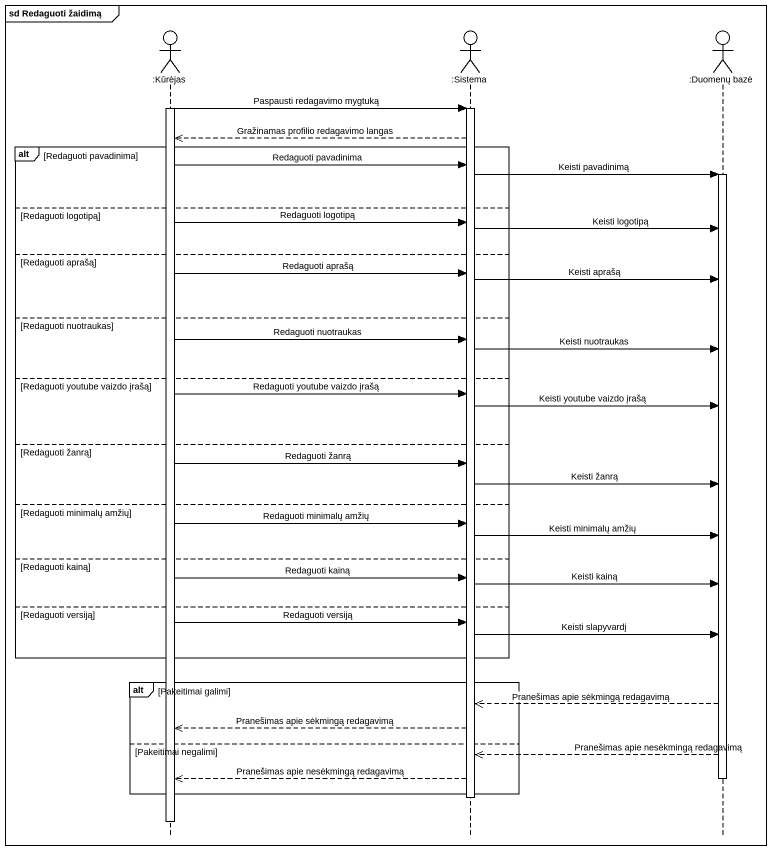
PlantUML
@startuml
mainframe sd Redaguoti žaidimą
hide footbox
actor ":Kūrėjas" as Kūrėjas
actor ":Sistema" as Sistema
actor ":Duomenų bazė" as Duomenų_bazė

activate Kūrėjas
Kūrėjas -> Sistema : Paspausti redagavimo mygtuką
activate Sistema
Sistema -->> Kūrėjas : Gražinamas profilio redagavimo langas
alt Redaguoti pavadinima
  Kūrėjas -> Sistema : Redaguoti pavadinima
  Sistema -> Duomenų_bazė : Keisti pavadinimą
  activate Duomenų_bazė
else Redaguoti logotipą
  Kūrėjas -> Sistema : Redaguoti logotipą
  Sistema -> Duomenų_bazė : Keisti logotipą
else Redaguoti aprašą
  Kūrėjas -> Sistema : Redaguoti aprašą
  Sistema -> Duomenų_bazė : Keisti aprašą
else Redaguoti nuotraukas
  Kūrėjas -> Sistema : Redaguoti nuotraukas
  Sistema -> Duomenų_bazė : Keisti nuotraukas
else Redaguoti youtube vaizdo įrašą
  Kūrėjas -> Sistema : Redaguoti youtube vaizdo įrašą
  Sistema -> Duomenų_bazė : Keisti youtube vaizdo įrašą
else Redaguoti žanrą
  Kūrėjas -> Sistema : Redaguoti žanrą
  Sistema -> Duomenų_bazė : Keisti žanrą
else Redaguoti minimalų amžių
  Kūrėjas -> Sistema : Redaguoti minimalų amžių
  Sistema -> Duomenų_bazė : Keisti minimalų amžių
else Redaguoti kainą
  Kūrėjas -> Sistema : Redaguoti kainą
  Sistema -> Duomenų_bazė : Keisti kainą
else Redaguoti versiją
  Kūrėjas -> Sistema : Redaguoti versiją
  Sistema -> Duomenų_bazė : Keisti slapyvardį
end
alt Pakeitimai galimi
  Duomenų_bazė -->> Sistema : Pranešimas apie sėkmingą redagavimą
  Sistema -->> Kūrėjas : Pranešimas apie sėkmingą redagavimą
else Pakeitimai negalimi
  Duomenų_bazė -->> Sistema : Pranešimas apie nesėkmingą redagavimą
  Sistema -->> Kūrėjas : Pranešimas apie nesėkmingą redagavimą
  deactivate Duomenų_bazė
end
deactivate Sistema
deactivate Kūrėjas
@enduml
